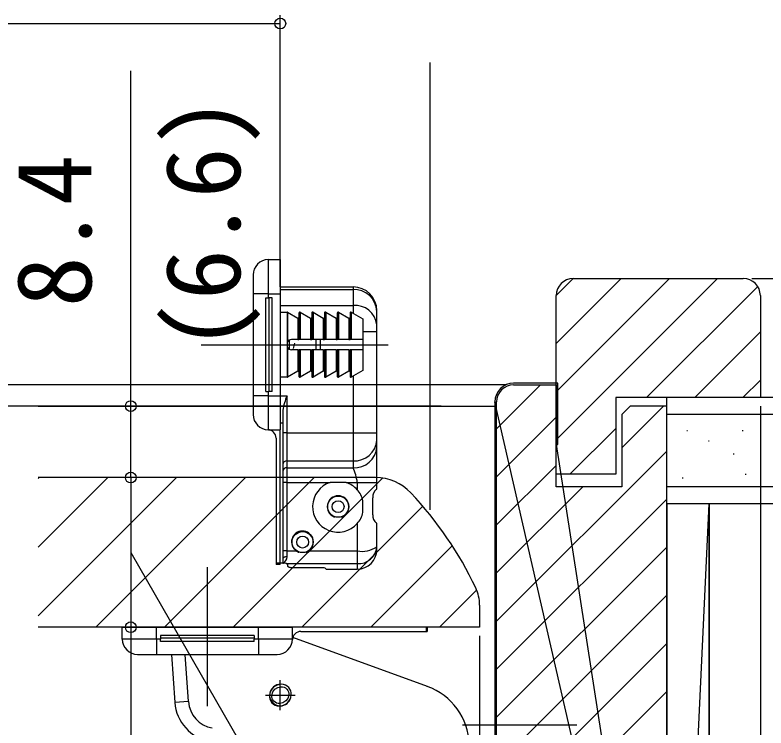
# Model space of a CAD drawing. Units: millimetres, scale not verified. Extents: x -525 to 525, y -783 to 779.
# Drawn here: x 141.2 to 229.5, y 388.7 to 472.5 of the extents above; entities that cross this region are included whole.
import ezdxf
from ezdxf.enums import TextEntityAlignment as Align

# ---------------------------------------------------------------- set-up
doc = ezdxf.new("R2010")
doc.units = ezdxf.units.MM
doc.header["$LTSCALE"] = 4
for name, color, linetype in [('0-3_YKK_11', 7, 'Continuous'), ('0-4_YKK_12', 2, 'Continuous'), ('0-5_YKK_13', 4, 'Continuous'), ('0-7_YKK_D', 6, 'Continuous'), ('0-9_YSS_K', 3, 'Continuous')]:
    doc.layers.add(name, color=color, linetype=linetype)
doc.styles.add('ＭＳ ゴシック', font='')
doc.styles.get('ＭＳ ゴシック').set_extended_font_data('MS Gothic')

msp = doc.modelspace()

# ---------------------------------------------------------------- linework, layer by layer
at = {"layer": '0-3_YKK_11'}
for p, q in [((206.845, 441.525), (226.845, 441.525)), ((204.845, 418.525), (204.845, 439.525)), ((204.845, 422.025), (205.045, 422.025))]:
    msp.add_line(p, q, dxfattribs=at)
for points in [[(228.845, 439.525), (228.845, 427.525), (211.845, 427.525), (211.845, 418.525), (204.845, 418.525)], [(205.045, 422.025), (205.045, 429.225), (199.845, 429.225)], [(199.845, 429.025), (204.845, 429.025), (204.845, 422.025), (217.845, 338.025)], [(217.845, 338.025), (217.845, 331.025), (197.845, 331.025), (197.845, 427.025)], [(217.845, 338.025), (217.845, 426.525), (213.545, 426.525), (212.545, 425.525), (212.545, 417.025), (204.845, 417.025), (204.845, 422.025)]]:
    msp.add_lwpolyline(points, dxfattribs=at)
msp.add_lwpolyline([(197.645, 427.025), (197.645, 330.825), (218.045, 330.825), (218.045, 338.025)], close=True, dxfattribs=at)
for centre, radius, start, end in [((206.845, 439.525), 2, 90.00001, 179.99999), ((226.845, 439.525), 2, 0.00001, 89.99999), ((199.845, 427.025), 2.2, 90.00001, 179.99999), ((199.845, 427.025), 2, 90.00001, 179.99999)]:
    msp.add_arc(centre, radius, start, end, dxfattribs=at)
at = {"layer": '0-4_YKK_12'}
for p, q in [((172.414, 440.551), (172.414, 466.928)), ((190.014, 414.341), (190.014, 466.928)), ((143.949, 426.525), (197.845, 426.525)), ((183.604, 418.125), (143.949, 418.125)), ((143.949, 418.007), (144.067, 418.125)), ((143.949, 409.924), (152.149, 418.125)), ((143.949, 401.842), (160.232, 418.125)), ((150.714, 400.525), (168.314, 418.125)), ((158.796, 400.525), (176.396, 418.125)), ((166.878, 400.525), (184.42, 418.066)), ((174.96, 400.525), (189.177, 414.742)), ((183.043, 400.525), (192.624, 410.107)), ((191.125, 400.525), (195.498, 404.898)), ((195.645, 400.525), (143.949, 400.525))]:
    msp.add_line(p, q, dxfattribs=at)
msp.add_lwpolyline([(195.845, 403.125), (195.845, 400.525), (195.145, 400.525)], dxfattribs=at)
for centre, radius, start, end in [((183.604, 412.425), 5.7, 43.22166, 90), ((155.913, 386.402), 43.7, 25.39153, 43.22166), ((191.145, 403.125), 4.7, 0, 25.39153)]:
    msp.add_arc(centre, radius, start, end, dxfattribs=at)
at = {"layer": '0-5_YKK_13'}
for p, q in [((171.014, 439.751), (171.014, 443.751)), ((169.214, 441.951), (169.214, 439.751)), ((172.414, 440.551), (180.964, 440.551)), ((180.964, 440.551), (180.964, 440.24)), ((169.214, 439.751), (169.214, 427.751)), ((171.014, 439.751), (169.214, 439.751)), ((171.014, 439.751), (172.414, 439.751)), ((171.014, 439.251), (171.014, 439.751)), ((172.414, 440.24), (180.964, 440.24)), ((172.414, 439.751), (172.414, 427.751)), ((180.964, 440.24), (180.964, 438.364)), ((170.714, 439.251), (171.014, 439.251)), ((170.714, 428.251), (170.714, 439.251)), ((171.45, 439.251), (171.014, 439.251)), ((171.114, 428.251), (171.114, 439.251)), ((171.45, 428.251), (171.45, 439.251)), ((172.414, 438.364), (180.964, 438.364)), ((180.964, 438.364), (180.964, 437.447)), ((172.414, 437.576), (173.214, 437.576)), ((173.214, 437.576), (173.214, 433.851)), ((173.264, 437.563), (174.464, 436.87)), ((173.264, 437.563), (173.264, 434.069)), ((174.614, 437.476), (174.614, 434.351)), ((174.764, 437.563), (175.964, 436.87)), ((174.764, 437.563), (174.764, 434.351)), ((176.114, 437.476), (176.114, 434.351)), ((176.264, 437.563), (177.464, 436.87)), ((176.264, 437.563), (176.264, 434.351)), ((177.614, 437.476), (177.614, 434.351)), ((177.764, 437.563), (178.964, 436.87)), ((177.764, 437.563), (177.764, 434.351)), ((179.114, 437.476), (179.114, 434.351)), ((179.264, 437.563), (180.464, 436.87)), ((179.264, 437.563), (179.264, 434.351)), ((180.614, 437.476), (180.614, 434.351)), ((180.764, 437.563), (182.114, 436.784)), ((180.764, 437.563), (180.764, 434.351)), ((183.764, 437.669), (183.764, 437.751)), ((183.764, 436.094), (183.764, 437.669)), ((174.464, 436.87), (174.464, 434.351)), ((175.964, 436.87), (175.964, 434.351)), ((177.464, 436.87), (177.464, 434.351)), ((178.964, 436.87), (178.964, 434.351)), ((180.464, 436.87), (180.464, 434.351)), ((183.764, 435.284), (183.764, 436.094)), ((182.114, 435.284), (183.764, 435.284)), ((183.764, 423.383), (183.764, 435.284)), ((174.464, 434.351), (173.714, 434.351)), ((174.464, 434.351), (174.614, 434.351)), ((174.764, 434.351), (174.614, 434.351)), ((175.964, 434.351), (174.764, 434.351)), ((175.964, 434.351), (176.114, 434.351)), ((176.264, 434.351), (176.114, 434.351)), ((177.464, 434.351), (176.264, 434.351)), ((176.589, 434.351), (176.589, 433.151)), ((177.107, 434.351), (177.107, 433.151)), ((177.464, 434.351), (177.614, 434.351)), ((177.764, 434.351), (177.614, 434.351)), ((178.964, 434.351), (177.764, 434.351)), ((178.964, 434.351), (179.114, 434.351)), ((179.264, 434.351), (179.114, 434.351)), ((180.464, 434.351), (179.264, 434.351)), ((180.464, 434.351), (180.614, 434.351)), ((180.764, 434.351), (180.614, 434.351)), ((182.114, 434.351), (182.114, 433.151)), ((163.11, 433.751), (185.104, 433.751)), ((173.214, 433.851), (173.214, 433.651)), ((173.214, 433.651), (173.214, 429.926)), ((173.514, 433.193), (173.514, 434.31)), ((173.264, 433.433), (173.264, 429.94)), ((174.464, 433.151), (173.714, 433.151)), ((174.464, 433.151), (174.614, 433.151)), ((174.464, 433.151), (174.464, 430.633)), ((174.614, 433.151), (174.614, 430.026)), ((174.764, 433.151), (174.614, 433.151)), ((175.964, 433.151), (174.764, 433.151)), ((174.764, 433.151), (174.764, 429.94)), ((175.964, 433.151), (176.114, 433.151)), ((175.964, 433.151), (175.964, 430.633)), ((176.114, 433.151), (176.114, 430.026)), ((176.264, 433.151), (176.114, 433.151)), ((177.464, 433.151), (176.264, 433.151)), ((176.264, 433.151), (176.264, 429.94)), ((177.464, 433.151), (177.614, 433.151)), ((177.464, 433.151), (177.464, 430.633)), ((177.614, 433.151), (177.614, 430.026)), ((177.764, 433.151), (177.614, 433.151)), ((178.964, 433.151), (177.764, 433.151)), ((177.764, 433.151), (177.764, 429.94)), ((178.964, 433.151), (179.114, 433.151)), ((178.964, 433.151), (178.964, 430.633)), ((179.114, 433.151), (179.114, 430.026)), ((179.264, 433.151), (179.114, 433.151)), ((180.464, 433.151), (179.264, 433.151)), ((179.264, 433.151), (179.264, 429.94)), ((180.464, 433.151), (180.614, 433.151)), ((180.464, 433.151), (180.464, 430.633)), ((180.614, 433.151), (180.614, 430.026)), ((180.764, 433.151), (180.614, 433.151)), ((182.114, 433.151), (180.764, 433.151)), ((180.764, 433.151), (180.764, 429.94)), ((182.114, 433.151), (182.114, 430.719)), ((173.214, 429.926), (172.414, 429.926)), ((174.464, 430.633), (173.264, 429.94)), ((175.964, 430.633), (174.764, 429.94)), ((177.464, 430.633), (176.264, 429.94)), ((178.964, 430.633), (177.764, 429.94)), ((180.464, 430.633), (179.264, 429.94)), ((182.114, 430.719), (180.764, 429.94)), ((180.964, 430.055), (180.964, 423.383)), ((170.714, 428.251), (171.014, 428.251)), ((171.45, 428.251), (171.014, 428.251)), ((171.014, 427.751), (171.014, 428.251)), ((169.214, 427.751), (169.214, 425.551)), ((171.014, 427.751), (169.214, 427.751)), ((171.014, 427.751), (172.414, 427.751)), ((171.014, 423.751), (171.014, 427.751)), ((172.414, 427.751), (172.414, 423.751)), ((172.414, 427.751), (173.214, 427.751)), ((173.214, 423.383), (173.214, 427.751)), ((169.214, 426.835), (169.214, 425.551)), ((172.714, 426.034), (172.714, 424.551)), ((171.014, 423.751), (172.414, 423.751)), ((172.414, 424.551), (172.714, 424.551)), ((172.414, 408.04), (172.414, 423.751)), ((172.714, 424.551), (172.714, 408.589)), ((173.214, 423.383), (172.714, 423.383)), ((173.214, 420.092), (173.214, 423.383)), ((173.214, 423.383), (180.964, 423.383)), ((180.964, 423.383), (183.764, 423.383)), ((180.964, 423.383), (180.964, 420.092)), ((183.764, 422.517), (183.764, 423.383)), ((171.914, 422.753), (171.914, 408.04)), ((183.764, 417.551), (183.764, 421.708)), ((173.214, 420.092), (180.964, 420.092)), ((173.214, 419.283), (173.214, 420.092)), ((173.214, 419.283), (180.964, 419.283)), ((173.214, 417.551), (173.214, 419.283)), ((173.214, 417.551), (172.714, 417.551)), ((173.214, 417.551), (178.278, 417.551)), ((173.214, 409.49), (173.214, 417.551)), ((180.151, 417.551), (178.278, 417.551)), ((180.151, 417.551), (181.464, 417.551)), ((181.464, 417.551), (183.764, 417.551)), ((181.464, 417.551), (181.464, 416.686)), ((178.188, 415.432), (178.336, 415.58)), ((182.135, 414.017), (182.135, 415.386)), ((183.289, 413.751), (183.289, 415.751)), ((178.744, 413.516), (178.841, 413.516)), ((179.588, 413.516), (179.685, 413.516)), ((180.092, 413.822), (179.944, 413.674)), ((181.464, 412.717), (181.464, 409.49)), ((174.162, 411.411), (174.394, 411.642)), ((183.764, 409.651), (183.764, 409.971)), ((173.214, 409.49), (172.714, 409.49)), ((173.214, 408.803), (173.214, 409.49)), ((173.214, 409.49), (174.308, 409.49)), ((174.359, 409.481), (174.35, 409.465)), ((174.544, 409.366), (174.609, 409.366)), ((175.471, 409.366), (175.485, 409.366)), ((175.72, 409.49), (181.464, 409.49)), ((181.464, 409.49), (181.464, 408.004)), ((171.914, 408.04), (171.914, 407.914)), ((172.414, 408.04), (171.914, 408.04)), ((172.414, 407.914), (171.914, 407.914)), ((172.414, 407.914), (172.414, 408.04)), ((172.714, 408.047), (172.783, 408.051)), ((172.814, 408.051), (172.783, 408.051)), ((173.121, 408.004), (181.464, 408.004)), ((173.314, 407.674), (173.314, 407.852)), ((181.464, 408.004), (181.464, 407.351)), ((163.845, 391.221), (163.845, 407.571)), ((177.314, 407.513), (173.814, 407.513)), ((177.814, 407.351), (177.814, 407.368)), ((177.814, 407.351), (181.464, 407.351)), ((157.845, 400.525), (169.845, 400.525)), ((157.845, 399.125), (157.845, 400.525)), ((169.845, 400.525), (173.845, 400.525)), ((169.845, 399.125), (169.845, 400.525)), ((173.845, 399.125), (173.845, 400.525)), ((189.556, 400.525), (173.845, 400.525)), ((174.843, 400.025), (189.556, 400.025)), ((189.682, 400.525), (189.556, 400.525)), ((189.556, 400.525), (189.556, 400.025)), ((189.556, 400.025), (189.682, 400.025)), ((189.682, 400.525), (189.682, 400.025)), ((157.845, 399.125), (153.845, 399.125)), ((157.845, 399.125), (157.845, 397.325)), ((158.345, 399.125), (157.845, 399.125)), ((158.345, 399.561), (158.345, 399.125)), ((169.345, 399.561), (158.345, 399.561)), ((169.345, 399.225), (158.345, 399.225)), ((158.345, 398.825), (158.345, 399.125)), ((169.345, 399.561), (169.345, 399.125)), ((169.345, 398.825), (169.345, 399.125)), ((169.845, 399.125), (169.345, 399.125)), ((169.845, 399.125), (169.845, 397.325)), ((173.845, 399.125), (169.845, 399.125)), ((189.7, 393.552), (173.881, 399.298)), ((169.345, 398.825), (158.345, 398.825)), ((155.645, 397.325), (157.845, 397.325)), ((157.845, 397.325), (169.845, 397.325)), ((159.622, 397.325), (160.022, 391.665)), ((161.618, 391.778), (161.226, 397.325)), ((169.845, 397.325), (172.045, 397.325)), ((170.762, 397.325), (172.045, 397.325)), ((172.419, 390.774), (172.419, 394.294)), ((170.659, 392.534), (174.179, 392.534)), ((161.618, 391.778), (160.022, 391.665)), ((193.826, 389.025), (207.27, 389.025))]:
    msp.add_line(p, q, dxfattribs=at)
for points in [[(171.014, 443.751), (172.414, 443.751), (172.414, 439.751)], [(182.114, 436.784), (182.114, 434.351), (180.764, 434.351)], [(169.214, 431.351), (169.214, 429.093), (169.214, 426.835)], [(183.764, 421.708), (183.764, 422.112), (183.764, 422.517)], [(180.964, 420.092), (180.964, 419.688), (180.964, 419.283)], [(183.729, 416.751), (183.764, 416.751), (183.764, 417.551)], [(183.764, 409.971), (183.764, 412.751), (183.729, 412.751)], [(173.214, 408.803), (173.149, 408.802), (173.085, 408.796), (173.023, 408.787), (172.964, 408.775), (172.91, 408.759), (172.861, 408.741), (172.818, 408.72), (172.781, 408.696), (172.752, 408.671), (172.731, 408.645), (172.719, 408.617), (172.714, 408.589)], [(174.308, 409.49), (174.422, 409.422), (174.544, 409.366)], [(175.485, 409.366), (175.605, 409.421), (175.72, 409.49)], [(172.714, 408.589), (172.714, 408.047), (172.414, 408.047)], [(173.814, 407.513), (173.733, 407.515), (173.654, 407.521), (173.58, 407.531), (173.513, 407.544), (173.452, 407.561), (173.402, 407.581), (173.361, 407.604), (173.332, 407.63), (173.319, 407.651), (173.314, 407.674)], [(153.845, 399.125), (153.845, 400.525), (157.845, 400.525)], [(166.245, 397.325), (168.503, 397.325), (170.762, 397.325)]]:
    msp.add_lwpolyline(points, dxfattribs=at)
for points in [[(173.403, 393.44), (173.222, 393.599), (173.01, 393.716), (172.776, 393.788), (172.528, 393.812), (172.275, 393.786), (172.029, 393.713), (171.797, 393.594), (171.589, 393.435), (171.413, 393.241), (171.276, 393.019), (171.183, 392.779), (171.137, 392.53), (171.14, 392.281), (171.193, 392.041), (171.293, 391.821), (171.436, 391.628), (171.617, 391.469), (171.828, 391.352), (172.063, 391.28), (172.311, 391.256), (172.563, 391.281), (172.81, 391.355), (173.042, 391.474), (173.249, 391.633), (173.425, 391.827), (173.563, 392.049), (173.656, 392.289), (173.702, 392.538), (173.698, 392.787), (173.646, 393.027), (173.546, 393.247)], [(173.19, 393.245), (173.307, 393.088), (173.382, 392.915), (173.416, 392.726), (173.41, 392.522), (173.296, 392.156), (173.054, 391.846), (172.726, 391.63), (172.351, 391.546), (172.146, 391.555), (171.961, 391.605), (171.794, 391.694), (171.647, 391.824), (171.531, 391.981), (171.456, 392.153), (171.422, 392.342), (171.429, 392.547), (171.543, 392.912), (171.784, 393.222), (172.112, 393.437), (172.487, 393.522), (172.692, 393.513), (172.878, 393.463), (173.044, 393.374)]]:
    msp.add_lwpolyline(points, close=True, dxfattribs=at)
for centre, radius in [((179.214, 414.701), 1.242), ((179.214, 414.701), 0.7), ((175.04, 410.532), 1.242), ((175.04, 410.532), 0.7)]:
    msp.add_circle(centre, radius, dxfattribs=at)
for centre, radius, start, end in [((171.014, 441.951), 1.8, 90, 180), ((180.964, 437.751), 2.8, 0, 90), ((181.074, 437.549), 2.693, 2.5525, 92.34309), ((181.204, 435.798), 2.577, 6.60026, 95.34585), ((173.214, 437.476), 0.1, 60, 90), ((174.714, 437.476), 0.1, 60, 180), ((176.214, 437.476), 0.1, 60, 180), ((177.714, 437.476), 0.1, 60, 180), ((179.214, 437.476), 0.1, 60, 180), ((180.714, 437.476), 0.1, 60, 180), ((174.514, 436.957), 0.1, 240, 0), ((176.014, 436.957), 0.1, 240, 0), ((177.514, 436.957), 0.1, 240, 0), ((179.014, 436.957), 0.1, 240, 0), ((180.514, 436.957), 0.1, 240, 0), ((173.714, 433.851), 0.5, 90, 154.15807), ((173.714, 433.851), 0.5, 154.15807, 180), ((173.714, 433.651), 0.5, 180, 205.84193), ((-33.074, 483.075), 212.941, 346.48132, 346.65096), ((173.714, 433.651), 0.5, 205.84193, 270), ((173.214, 430.026), 0.1, 270, 300), ((174.514, 430.546), 0.1, 0, 120), ((174.714, 430.026), 0.1, 180, 300), ((176.014, 430.546), 0.1, 0, 120), ((176.214, 430.026), 0.1, 180, 300), ((177.514, 430.546), 0.1, 0, 120), ((177.714, 430.026), 0.1, 180, 300), ((179.014, 430.546), 0.1, 0, 120), ((179.214, 430.026), 0.1, 180, 300), ((180.514, 430.546), 0.1, 0, 120), ((180.714, 430.026), 0.1, 180, 300), ((178.834, 425.184), 6.178, 155.44548, 172.09277), ((171.014, 425.551), 1.8, 180, 270), ((170.914, 422.753), 1, 0.00484, 87.94844), ((181.139, 422.719), 2.633, 266.18874, 355.59805), ((181.139, 421.91), 2.633, 266.18874, 355.59805), ((173.183, 419.623), 0.47, 86.18874, 175.59805), ((173.183, 418.814), 0.47, 86.18874, 175.59805), ((175.939, 416.895), 5.564, 6.77878, 25.42545), ((179.214, 414.701), 3, 108.19487, 318.59038), ((179.214, 414.701), 3, 41.40962, 71.80513), ((179.214, 414.701), 3.001, 13.1971, 41.40552), ((184.486, 415.821), 1.199, 129.13891, 183.35043), ((179.214, 414.701), 1.275, 291.6567, 248.3433), ((179.214, 414.701), 1.26, 289.86832, 125.78079), ((179.214, 414.701), 1.26, 125.78079, 250.13168), ((179.214, 414.701), 3, 318.59038, 346.807), ((184.5, 413.687), 1.212, 176.9779, 230.53276), ((175.014, 410.551), 1.275, 303.61912, 236.38088), ((175.014, 410.551), 1.255, 29.37209, 137.35845), ((175.014, 410.551), 1.255, 214.21892, 238.53979), ((181.625, 410.145), 2.147, 265.71177, 355.35312), ((181.464, 409.651), 2.3, 270, 0), ((182.027, 412.538), 3.1, 259.54948, 304.09686), ((172.227, 408.87), 0.99, 304.21002, 356.17047), ((175.014, 410.551), 1.255, 238.53979, 250.77332), ((172.814, 407.014), 1.036, 72.78673, 89.97728), ((173.093, 407.77), 0.236, 20.23046, 83.22036), ((177.421, 406.945), 0.578, 47.09173, 100.64935), ((174.843, 399.025), 1, 90.00484, 177.94844), ((155.645, 399.125), 1.8, 180, 270), ((172.045, 399.125), 1.8, 270, 0), ((172.419, 392.534), 1.26, 97.88599, 270.03871), ((187.139, 386.503), 7.5, 2.03871, 70.03871), ((172.419, 392.534), 1.26, 270.03871, 347.41684), ((165.009, 392.018), 5, 184.03871, 260.03871), ((165.009, 392.018), 3.4, 184.03871, 260.03871)]:
    msp.add_arc(centre, radius, start, end, dxfattribs=at)
at = {"layer": '0-7_YKK_D'}
for p, q in [((172.414, 454.74), (172.414, 472.525)), ((-69.724, 471.525), (172.414, 471.525)), ((227.845, 441.525), (293.845, 441.525)), ((198.845, 429.025), (113.845, 429.025)), ((158.257, 429.025), (133.845, 429.025)), ((158.245, 426.525), (133.845, 426.525)), ((191.345, 426.525), (133.845, 426.525)), ((158.414, 426.525), (153.845, 426.525)), ((228.845, 426.525), (228.845, 256.525)), ((158.245, 418.125), (153.845, 418.125)), ((154.845, 418.125), (154.845, 400.525)), ((191.345, 400.525), (153.845, 400.525)), ((158.121, 400.525), (153.845, 400.525)), ((154.845, 400.525), (154.845, 331.525)), ((195.845, 399.525), (195.845, 276.525)), ((195.845, 399.525), (195.845, 276.525))]:
    msp.add_line(p, q, dxfattribs=at)
for points in [[(154.845, 418.125), (154.845, 426.525), (154.845, 465.966)], [(154.845, 409.325), (174.845, 374.533), (174.845, 331.465)]]:
    msp.add_lwpolyline(points, dxfattribs=at)
for centre in [(172.414, 471.525), (154.845, 426.525), (154.845, 418.125), (154.845, 418.125), (154.845, 400.525), (154.845, 400.525)]:
    msp.add_circle(centre, 0.637, dxfattribs=at)
at = {"layer": '0-9_YSS_K'}
for p, q in [((204.845, 439.529), (206.841, 441.525)), ((204.845, 433.872), (212.498, 441.525)), ((204.845, 428.215), (218.155, 441.525)), ((204.845, 422.558), (223.812, 441.525)), ((215.469, 427.525), (228.536, 440.593)), ((221.125, 427.525), (228.845, 435.245)), ((197.845, 423.872), (202.998, 429.025)), ((226.782, 427.525), (228.845, 429.588)), ((217.845, 415.025), (217.845, 427.525)), ((252.845, 427.525), (217.845, 427.525)), ((212.545, 421.602), (217.469, 426.525)), ((252.845, 425.525), (217.845, 425.525)), ((197.845, 418.215), (204.845, 425.215)), ((206.469, 418.525), (211.845, 423.902)), ((220.186, 423.659), (220.286, 423.659)), ((226.725, 423.659), (226.825, 423.659)), ((222.748, 422.423), (222.848, 422.423)), ((197.845, 401.245), (217.845, 421.245)), ((225.664, 420.921), (225.764, 420.921)), ((197.845, 412.558), (204.845, 419.558)), ((227.078, 418.536), (227.178, 418.536)), ((219.655, 418.094), (219.755, 418.094)), ((197.845, 406.902), (207.969, 417.025)), ((252.845, 417.025), (217.845, 417.025)), ((197.845, 395.588), (217.845, 415.588)), ((217.845, 310.025), (222.845, 415.025)), ((252.845, 415.025), (217.845, 415.025)), ((197.845, 389.931), (217.845, 409.931)), ((197.845, 384.274), (217.845, 404.274)), ((197.845, 378.617), (217.845, 398.617)), ((197.845, 372.96), (217.845, 392.96))]:
    msp.add_line(p, q, dxfattribs=at)
for points in [[(217.845, 310.025), (222.845, 310.025), (222.845, 415.025), (217.845, 415.025)], [(222.845, 310.025), (252.845, 310.025), (252.845, 415.025), (222.845, 415.025)]]:
    msp.add_lwpolyline(points, close=True, dxfattribs=at)

# ---------------------------------------------------------------- texts
at = {"layer": '0-7_YKK_D', "style": 'ＭＳ ゴシック'}
for s, p in [('(6.6)', (170.345, 433.011)), ('8.4', (152.845, 438.159))]:
    msp.add_text(s, height=8.798, rotation=90, dxfattribs=at).set_placement(p, align=Align.BOTTOM_LEFT)

doc.saveas('drawing.dxf')
